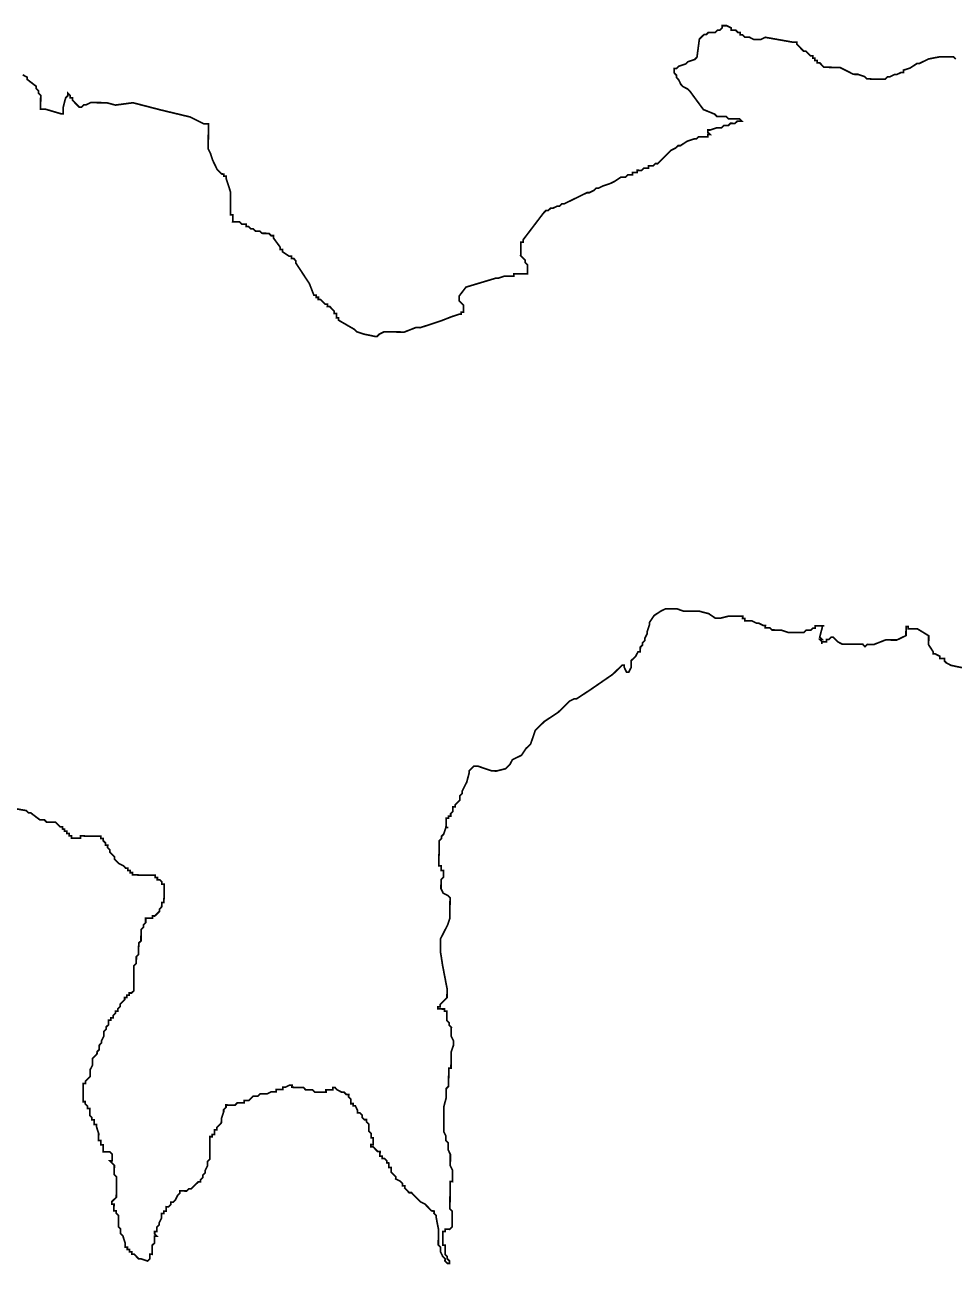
# Model space of a CAD drawing. Header units: metres. Extents: x 290190 to 339802, y 1811045 to 1991312.
# Drawn here: x 305627 to 307278, y 1943512 to 1945714 of the extents above; entities that cross this region are included whole.
import ezdxf

# ---------------------------------------------------------------- set-up
doc = ezdxf.new("R2010")
doc.units = ezdxf.units.M
doc.header["$MEASUREMENT"] = 0
doc.layers.add('HAZARDS LINE', color=1, linetype='Continuous')

msp = doc.modelspace()

# ---------------------------------------------------------------- linework, layer by layer
at = {"layer": 'HAZARDS LINE', "lineweight": 18}
for points in [[(307281.2, 1945652.7, 3.02, 3.02, 0), (307277.2, 1945656.8, 3.02, 3.02, 0), (307273.1, 1945656.8, 3.02, 3.02, 0), (307269.1, 1945656.8, 3.02, 3.02, 0), (307265.1, 1945656.9, 3.02, 3.02, 0), (307261.1, 1945656.9, 3.02, 3.02, 0), (307257, 1945656.9, 3.02, 3.02, 0), (307253, 1945657, 3.02, 3.02, 0), (307232.8, 1945653.1, 3.02, 3.02, 0), (307224.7, 1945649.1, 3.02, 3.02, 0), (307216.6, 1945645.1, 3.02, 3.02, 0), (307212.6, 1945645.2, 3.02, 3.02, 0), (307200.4, 1945637.2, 3.02, 3.02, 0), (307188.3, 1945633.2, 3.02, 3.02, 0), (307188.2, 1945629.2, 3.02, 3.02, 0), (307184.2, 1945629.2, 3.02, 3.02, 0), (307176.1, 1945625.3, 3.02, 3.02, 0), (307172.1, 1945625.3, 3.02, 3.02, 0), (307164, 1945621.3, 3.02, 3.02, 0), (307160, 1945621.4, 3.02, 3.02, 0), (307155.9, 1945617.4, 3.02, 3.02, 0), (307147.8, 1945617.4, 3.02, 3.02, 0), (307143.8, 1945617.4, 3.02, 3.02, 0), (307139.8, 1945617.5, 3.02, 3.02, 0), (307135.7, 1945617.5, 3.02, 3.02, 0), (307131.7, 1945617.5, 3.02, 3.02, 0), (307127.7, 1945617.6, 3.02, 3.02, 0), (307123.6, 1945617.6, 3.02, 3.02, 0), (307119.6, 1945621.7, 3.02, 3.02, 0), (307107.6, 1945625.8, 3.02, 3.02, 0), (307103.5, 1945625.8, 3.02, 3.02, 0), (307099.5, 1945625.9, 3.02, 3.02, 0), (307075.4, 1945638.1, 3.02, 3.02, 0), (307063.3, 1945638.2, 3.02, 3.02, 0), (307055.2, 1945638.3, 3.02, 3.02, 0), (307047.2, 1945638.3, 3.02, 3.02, 0), (307043.2, 1945642.4, 3.02, 3.02, 0), (307039.2, 1945646.5, 3.02, 3.02, 0), (307035.1, 1945646.5, 3.02, 3.02, 0), (307035.1, 1945650.5, 3.02, 3.02, 0), (307031.1, 1945650.6, 3.02, 3.02, 0), (307031.1, 1945654.6, 3.02, 3.02, 0), (307027.1, 1945654.6, 3.02, 3.02, 0), (307027.1, 1945658.7, 3.02, 3.02, 0), (307023.1, 1945658.7, 3.02, 3.02, 0), (307019.1, 1945662.8, 3.02, 3.02, 0), (307015.1, 1945666.8, 3.02, 3.02, 0), (307011.1, 1945666.9, 3.02, 3.02, 0), (306999.1, 1945679, 3.02, 3.02, 0), (306999.1, 1945683.1, 3.02, 3.02, 0), (306995.1, 1945683.1, 3.02, 3.02, 0), (306991, 1945683.1, 3.02, 3.02, 0), (306942.7, 1945691.6, 3.02, 3.02, 0), (306934.6, 1945687.6, 3.02, 3.02, 0), (306926.5, 1945687.7, 3.02, 3.02, 0), (306922.5, 1945687.7, 3.02, 3.02, 0), (306914.5, 1945691.8, 3.02, 3.02, 0), (306906.4, 1945691.8, 3.02, 3.02, 0), (306902.4, 1945695.9, 3.02, 3.02, 0), (306898.4, 1945695.9, 3.02, 3.02, 0), (306898.4, 1945700, 3.02, 3.02, 0), (306894.4, 1945700, 3.02, 3.02, 0), (306890.4, 1945704.1, 3.02, 3.02, 0), (306882.3, 1945704.1, 3.02, 3.02, 0), (306882.3, 1945708.2, 3.02, 3.02, 0), (306874.3, 1945712.3, 3.02, 3.02, 0), (306866.2, 1945712.3, 3.02, 3.02, 0), (306866.2, 1945708.3, 3.02, 3.02, 0), (306862.1, 1945704.3, 3.02, 3.02, 0), (306858.1, 1945704.3, 3.02, 3.02, 0), (306854, 1945700.3, 3.02, 3.02, 0), (306841.9, 1945700.4, 3.02, 3.02, 0), (306837.9, 1945696.4, 3.02, 3.02, 0), (306833.8, 1945696.4, 3.02, 3.02, 0), (306825.7, 1945688.4, 3.02, 3.02, 0), (306821.4, 1945656.2, 3.02, 3.02, 0), (306817.4, 1945652.2, 3.02, 3.02, 0), (306805.2, 1945648.2, 3.02, 3.02, 0), (306801.2, 1945644.2, 3.02, 3.02, 0), (306789.1, 1945640.3, 3.02, 3.02, 0), (306785, 1945636.3, 3.02, 3.02, 0), (306781, 1945636.3, 3.02, 3.02, 0), (306780.9, 1945628.3, 3.02, 3.02, 0), (306784.9, 1945624.2, 3.02, 3.02, 0), (306784.9, 1945620.2, 3.02, 3.02, 0), (306788.9, 1945616.1, 3.02, 3.02, 0), (306792.8, 1945608, 3.02, 3.02, 0), (306796.8, 1945603.9, 3.02, 3.02, 0), (306804.9, 1945599.8, 3.02, 3.02, 0), (306808.9, 1945595.8, 3.02, 3.02, 0), (306832.8, 1945563.3, 3.02, 3.02, 0), (306852.9, 1945555.1, 3.02, 3.02, 0), (306856.9, 1945551, 3.02, 3.02, 0), (306873.1, 1945550.9, 3.02, 3.02, 0), (306877.1, 1945546.9, 3.02, 3.02, 0), (306897.2, 1945546.7, 3.02, 3.02, 0), (306901.2, 1945542.6, 3.02, 3.02, 0), (306893.2, 1945542.7, 3.02, 3.02, 0), (306889.1, 1945538.7, 3.02, 3.02, 0), (306881, 1945538.8, 3.02, 3.02, 0), (306877, 1945534.8, 3.02, 3.02, 0), (306868.9, 1945534.8, 3.02, 3.02, 0), (306864.9, 1945530.8, 3.02, 3.02, 0), (306856.8, 1945530.9, 3.02, 3.02, 0), (306844.7, 1945526.9, 3.02, 3.02, 0), (306840.6, 1945527, 3.02, 3.02, 0), (306840.6, 1945522.9, 3.02, 3.02, 0), (306844.6, 1945518.9, 3.02, 3.02, 0), (306840.6, 1945518.9, 3.02, 3.02, 0), (306840.5, 1945514.9, 3.02, 3.02, 0), (306824.4, 1945515, 3.02, 3.02, 0), (306820.3, 1945511, 3.02, 3.02, 0), (306816.3, 1945511, 3.02, 3.02, 0), (306804.2, 1945507.1, 3.02, 3.02, 0), (306792, 1945499.1, 3.02, 3.02, 0), (306788, 1945499.1, 3.02, 3.02, 0), (306783.9, 1945495.1, 3.02, 3.02, 0), (306775.8, 1945491.1, 3.02, 3.02, 0), (306771.8, 1945487.1, 3.02, 3.02, 0), (306767.7, 1945483.1, 3.02, 3.02, 0), (306751.4, 1945467.1, 3.02, 3.02, 0), (306747.4, 1945467.2, 3.02, 3.02, 0), (306743.3, 1945463.2, 3.02, 3.02, 0), (306735.3, 1945463.2, 3.02, 3.02, 0), (306735.3, 1945459.2, 3.02, 3.02, 0), (306727.2, 1945459.2, 3.02, 3.02, 0), (306723.1, 1945455.2, 3.02, 3.02, 0), (306715.1, 1945455.3, 3.02, 3.02, 0), (306715, 1945451.3, 3.02, 3.02, 0), (306707, 1945451.3, 3.02, 3.02, 0), (306706.9, 1945447.3, 3.02, 3.02, 0), (306698.9, 1945447.4, 3.02, 3.02, 0), (306694.8, 1945443.4, 3.02, 3.02, 0), (306686.7, 1945443.4, 3.02, 3.02, 0), (306674.6, 1945435.4, 3.02, 3.02, 0), (306666.5, 1945431.5, 3.02, 3.02, 0), (306654.4, 1945427.5, 3.02, 3.02, 0), (306646.3, 1945423.5, 3.02, 3.02, 0), (306642.2, 1945423.6, 3.02, 3.02, 0), (306638.2, 1945419.6, 3.02, 3.02, 0), (306630.1, 1945415.6, 3.02, 3.02, 0), (306626, 1945415.6, 3.02, 3.02, 0), (306585.5, 1945395.8, 3.02, 3.02, 0), (306581.5, 1945395.8, 3.02, 3.02, 0), (306577.5, 1945391.8, 3.02, 3.02, 0), (306573.4, 1945391.8, 3.02, 3.02, 0), (306565.3, 1945387.9, 3.02, 3.02, 0), (306561.3, 1945387.9, 3.02, 3.02, 0), (306557.2, 1945383.9, 3.02, 3.02, 0), (306553.2, 1945383.9, 3.02, 3.02, 0), (306549.1, 1945379.9, 3.02, 3.02, 0), (306512.5, 1945331.8, 3.02, 3.02, 0), (306512.4, 1945327.7, 3.02, 3.02, 0), (306508.4, 1945327.8, 3.02, 3.02, 0), (306508.2, 1945303.6, 3.02, 3.02, 0), (306516.2, 1945295.5, 3.02, 3.02, 0), (306516.2, 1945291.4, 3.02, 3.02, 0), (306520.2, 1945287.4, 3.02, 3.02, 0), (306520.1, 1945271.2, 3.02, 3.02, 0), (306495.9, 1945271.4, 3.02, 3.02, 0), (306495.9, 1945267.4, 3.02, 3.02, 0), (306479.7, 1945267.5, 3.02, 3.02, 0), (306467.6, 1945263.5, 3.02, 3.02, 0), (306463.6, 1945263.6, 3.02, 3.02, 0), (306411, 1945247.8, 3.02, 3.02, 0), (306398.8, 1945231.8, 3.02, 3.02, 0), (306398.7, 1945223.7, 3.02, 3.02, 0), (306402.7, 1945219.7, 3.02, 3.02, 0), (306406.7, 1945215.6, 3.02, 3.02, 0), (306406.6, 1945203.5, 3.02, 3.02, 0), (306402.6, 1945203.5, 3.02, 3.02, 0), (306402.6, 1945199.5, 3.02, 3.02, 0), (306398.5, 1945199.5, 3.02, 3.02, 0), (306386.4, 1945195.6, 3.02, 3.02, 0), (306366.2, 1945187.7, 3.02, 3.02, 0), (306329.8, 1945175.8, 3.02, 3.02, 0), (306321.7, 1945175.9, 3.02, 3.02, 0), (306301.5, 1945168, 3.02, 3.02, 0), (306265.2, 1945168.3, 3.02, 3.02, 0), (306257.1, 1945164.3, 3.02, 3.02, 0), (306253.1, 1945160.3, 3.02, 3.02, 0), (306249, 1945160.3, 3.02, 3.02, 0), (306228.9, 1945164.5, 3.02, 3.02, 0), (306216.8, 1945168.6, 3.02, 3.02, 0), (306212.8, 1945172.7, 3.02, 3.02, 0), (306184.7, 1945189, 3.02, 3.02, 0), (306184.7, 1945193.1, 3.02, 3.02, 0), (306180.7, 1945193.1, 3.02, 3.02, 0), (306180.8, 1945201.2, 3.02, 3.02, 0), (306176.7, 1945201.2, 3.02, 3.02, 0), (306176.8, 1945205.2, 3.02, 3.02, 0), (306172.8, 1945209.3, 3.02, 3.02, 0), (306168.8, 1945213.4, 3.02, 3.02, 0), (306164.7, 1945213.4, 3.02, 3.02, 0), (306164.8, 1945217.4, 3.02, 3.02, 0), (306160.7, 1945217.5, 3.02, 3.02, 0), (306152.7, 1945225.6, 3.02, 3.02, 0), (306148.7, 1945225.6, 3.02, 3.02, 0), (306148.7, 1945229.7, 3.02, 3.02, 0), (306144.7, 1945229.7, 3.02, 3.02, 0), (306144.7, 1945233.7, 3.02, 3.02, 0), (306140.7, 1945233.7, 3.02, 3.02, 0), (306132.8, 1945254, 3.02, 3.02, 0), (306108.8, 1945290.5, 3.02, 3.02, 0), (306108.9, 1945294.5, 3.02, 3.02, 0), (306104.9, 1945298.6, 3.02, 3.02, 0), (306100.8, 1945298.6, 3.02, 3.02, 0), (306100.9, 1945302.6, 3.02, 3.02, 0), (306096.8, 1945302.7, 3.02, 3.02, 0), (306084.8, 1945310.8, 3.02, 3.02, 0), (306084.8, 1945314.8, 3.02, 3.02, 0), (306080.8, 1945314.9, 3.02, 3.02, 0), (306080.8, 1945318.9, 3.02, 3.02, 0), (306068.9, 1945335.1, 3.02, 3.02, 0), (306068.9, 1945339.2, 3.02, 3.02, 0), (306064.9, 1945339.2, 3.02, 3.02, 0), (306060.8, 1945343.3, 3.02, 3.02, 0), (306048.7, 1945343.4, 3.02, 3.02, 0), (306044.7, 1945347.4, 3.02, 3.02, 0), (306036.7, 1945347.5, 3.02, 3.02, 0), (306032.7, 1945351.5, 3.02, 3.02, 0), (306028.6, 1945351.6, 3.02, 3.02, 0), (306024.6, 1945355.6, 3.02, 3.02, 0), (306020.6, 1945355.7, 3.02, 3.02, 0), (306020.6, 1945359.7, 3.02, 3.02, 0), (306012.6, 1945359.8, 3.02, 3.02, 0), (306008.6, 1945363.8, 3.02, 3.02, 0), (305996.5, 1945363.9, 3.02, 3.02, 0), (305996.6, 1945376, 3.02, 3.02, 0), (305992.5, 1945376, 3.02, 3.02, 0), (305992.8, 1945416.4, 3.02, 3.02, 0), (305988.9, 1945428.5, 3.02, 3.02, 0), (305985, 1945440.6, 3.02, 3.02, 0), (305985, 1945444.7, 3.02, 3.02, 0), (305981, 1945444.7, 3.02, 3.02, 0), (305981, 1945448.7, 3.02, 3.02, 0), (305976.9, 1945448.8, 3.02, 3.02, 0), (305972.9, 1945452.8, 3.02, 3.02, 0), (305968.9, 1945456.9, 3.02, 3.02, 0), (305961, 1945473.1, 3.02, 3.02, 0), (305957.1, 1945485.2, 3.02, 3.02, 0), (305953.1, 1945493.3, 3.02, 3.02, 0), (305953.4, 1945537.7, 3.02, 3.02, 0), (305945.4, 1945537.8, 3.02, 3.02, 0), (305921.2, 1945550, 3.02, 3.02, 0), (305868.9, 1945562.5, 3.02, 3.02, 0), (305820.6, 1945575, 3.02, 3.02, 0), (305816.6, 1945575, 3.02, 3.02, 0), (305788.3, 1945571.2, 3.02, 3.02, 0), (305772.2, 1945575.4, 3.02, 3.02, 0), (305744, 1945575.6, 3.02, 3.02, 0), (305735.9, 1945571.6, 3.02, 3.02, 0), (305731.9, 1945571.6, 3.02, 3.02, 0), (305727.8, 1945567.6, 3.02, 3.02, 0), (305723.8, 1945567.7, 3.02, 3.02, 0), (305719.8, 1945571.7, 3.02, 3.02, 0), (305715.8, 1945575.8, 3.02, 3.02, 0), (305711.8, 1945579.9, 3.02, 3.02, 0), (305711.8, 1945583.9, 3.02, 3.02, 0), (305707.7, 1945583.9, 3.02, 3.02, 0), (305707.8, 1945588, 3.02, 3.02, 0), (305703.8, 1945592, 3.02, 3.02, 0), (305703.7, 1945588, 3.02, 3.02, 0), (305699.7, 1945584, 3.02, 3.02, 0), (305695.5, 1945567.9, 3.02, 3.02, 0), (305695.4, 1945555.8, 3.02, 3.02, 0), (305691.4, 1945555.8, 3.02, 3.02, 0), (305663.2, 1945564.1, 3.02, 3.02, 0), (305655.2, 1945564.1, 3.02, 3.02, 0), (305655.4, 1945588.3, 3.02, 3.02, 0), (305651.4, 1945592.4, 3.02, 3.02, 0), (305651.4, 1945596.4, 3.02, 3.02, 0), (305647.4, 1945600.5, 3.02, 3.02, 0), (305647.4, 1945604.5, 3.02, 3.02, 0), (305631.4, 1945616.8, 3.02, 3.02, 0), (305631.4, 1945620.8, 3.02, 3.02, 0), (305623.4, 1945624.9, 3.02, 3.02, 0)], [(305605.5, 1944322.1, 3.02, 3.02, 0), (305629.6, 1944317.9, 3.02, 3.02, 0), (305633.6, 1944313.8, 3.02, 3.02, 0), (305637.7, 1944313.8, 3.02, 3.02, 0), (305653.7, 1944301.6, 3.02, 3.02, 0), (305661.8, 1944301.5, 3.02, 3.02, 0), (305665.8, 1944297.5, 3.02, 3.02, 0), (305669.8, 1944297.4, 3.02, 3.02, 0), (305673.8, 1944297.4, 3.02, 3.02, 0), (305677.9, 1944297.4, 3.02, 3.02, 0), (305681.9, 1944297.3, 3.02, 3.02, 0), (305685.9, 1944293.3, 3.02, 3.02, 0), (305689.9, 1944289.2, 3.02, 3.02, 0), (305693.9, 1944289.2, 3.02, 3.02, 0), (305693.9, 1944285.2, 3.02, 3.02, 0), (305697.9, 1944285.1, 3.02, 3.02, 0), (305697.9, 1944281.1, 3.02, 3.02, 0), (305701.9, 1944281.1, 3.02, 3.02, 0), (305701.9, 1944277, 3.02, 3.02, 0), (305706, 1944277, 3.02, 3.02, 0), (305705.9, 1944273, 3.02, 3.02, 0), (305710, 1944272.9, 3.02, 3.02, 0), (305709.9, 1944268.9, 3.02, 3.02, 0), (305714, 1944268.9, 3.02, 3.02, 0), (305718, 1944268.8, 3.02, 3.02, 0), (305722, 1944268.8, 3.02, 3.02, 0), (305726.1, 1944268.8, 3.02, 3.02, 0), (305726.1, 1944272.8, 3.02, 3.02, 0), (305730.1, 1944272.8, 3.02, 3.02, 0), (305734.2, 1944272.7, 3.02, 3.02, 0), (305738.2, 1944272.7, 3.02, 3.02, 0), (305742.2, 1944272.7, 3.02, 3.02, 0), (305746.2, 1944272.7, 3.02, 3.02, 0), (305750.3, 1944272.6, 3.02, 3.02, 0), (305754.3, 1944272.6, 3.02, 3.02, 0), (305758.3, 1944272.6, 3.02, 3.02, 0), (305762.4, 1944272.5, 3.02, 3.02, 0), (305762.4, 1944268.5, 3.02, 3.02, 0), (305766.4, 1944268.5, 3.02, 3.02, 0), (305766.4, 1944264.4, 3.02, 3.02, 0), (305770.4, 1944260.4, 3.02, 3.02, 0), (305770.3, 1944256.3, 3.02, 3.02, 0), (305774.4, 1944256.3, 3.02, 3.02, 0), (305774.3, 1944252.3, 3.02, 3.02, 0), (305778.3, 1944248.2, 3.02, 3.02, 0), (305778.3, 1944244.2, 3.02, 3.02, 0), (305782.3, 1944240.1, 3.02, 3.02, 0), (305786.3, 1944236, 3.02, 3.02, 0), (305786.3, 1944232, 3.02, 3.02, 0), (305790.3, 1944228, 3.02, 3.02, 0), (305794.3, 1944223.9, 3.02, 3.02, 0), (305802.3, 1944219.8, 3.02, 3.02, 0), (305806.3, 1944215.7, 3.02, 3.02, 0), (305810.3, 1944215.7, 3.02, 3.02, 0), (305810.3, 1944211.7, 3.02, 3.02, 0), (305814.4, 1944211.6, 3.02, 3.02, 0), (305814.3, 1944207.6, 3.02, 3.02, 0), (305818.4, 1944207.6, 3.02, 3.02, 0), (305818.3, 1944203.5, 3.02, 3.02, 0), (305822.4, 1944203.5, 3.02, 3.02, 0), (305826.4, 1944203.5, 3.02, 3.02, 0), (305830.4, 1944203.4, 3.02, 3.02, 0), (305834.5, 1944203.4, 3.02, 3.02, 0), (305838.5, 1944203.4, 3.02, 3.02, 0), (305842.5, 1944203.4, 3.02, 3.02, 0), (305846.6, 1944203.3, 3.02, 3.02, 0), (305850.6, 1944203.3, 3.02, 3.02, 0), (305854.6, 1944203.3, 3.02, 3.02, 0), (305858.7, 1944203.2, 3.02, 3.02, 0), (305858.6, 1944199.2, 3.02, 3.02, 0), (305862.7, 1944199.2, 3.02, 3.02, 0), (305862.6, 1944195.1, 3.02, 3.02, 0), (305866.7, 1944195.1, 3.02, 3.02, 0), (305870.7, 1944191, 3.02, 3.02, 0), (305870.6, 1944187, 3.02, 3.02, 0), (305874.7, 1944187, 3.02, 3.02, 0), (305874.6, 1944182.9, 3.02, 3.02, 0), (305874.6, 1944178.9, 3.02, 3.02, 0), (305874.6, 1944174.9, 3.02, 3.02, 0), (305874.5, 1944170.8, 3.02, 3.02, 0), (305874.5, 1944166.8, 3.02, 3.02, 0), (305874.5, 1944162.8, 3.02, 3.02, 0), (305874.4, 1944158.7, 3.02, 3.02, 0), (305874.4, 1944154.7, 3.02, 3.02, 0), (305870.4, 1944154.7, 3.02, 3.02, 0), (305870.4, 1944150.7, 3.02, 3.02, 0), (305870.3, 1944146.7, 3.02, 3.02, 0), (305866.3, 1944142.7, 3.02, 3.02, 0), (305866.2, 1944138.6, 3.02, 3.02, 0), (305862.2, 1944134.6, 3.02, 3.02, 0), (305858.1, 1944130.6, 3.02, 3.02, 0), (305854.1, 1944130.7, 3.02, 3.02, 0), (305854, 1944126.6, 3.02, 3.02, 0), (305850, 1944126.7, 3.02, 3.02, 0), (305846, 1944126.7, 3.02, 3.02, 0), (305841.9, 1944126.7, 3.02, 3.02, 0), (305841.9, 1944118.7, 3.02, 3.02, 0), (305837.8, 1944114.6, 3.02, 3.02, 0), (305837.8, 1944110.6, 3.02, 3.02, 0), (305833.7, 1944106.6, 3.02, 3.02, 0), (305833.7, 1944102.6, 3.02, 3.02, 0), (305833.7, 1944098.5, 3.02, 3.02, 0), (305833.6, 1944094.5, 3.02, 3.02, 0), (305833.6, 1944090.5, 3.02, 3.02, 0), (305833.6, 1944086.4, 3.02, 3.02, 0), (305829.5, 1944082.4, 3.02, 3.02, 0), (305829.5, 1944078.4, 3.02, 3.02, 0), (305829.4, 1944074.4, 3.02, 3.02, 0), (305829.4, 1944070.3, 3.02, 3.02, 0), (305829.4, 1944066.3, 3.02, 3.02, 0), (305829.4, 1944062.3, 3.02, 3.02, 0), (305825.3, 1944058.3, 3.02, 3.02, 0), (305825.3, 1944054.2, 3.02, 3.02, 0), (305825.2, 1944046.2, 3.02, 3.02, 0), (305821.1, 1944042.2, 3.02, 3.02, 0), (305821.1, 1944038.1, 3.02, 3.02, 0), (305821.1, 1944034.1, 3.02, 3.02, 0), (305821, 1944030.1, 3.02, 3.02, 0), (305821, 1944026, 3.02, 3.02, 0), (305821, 1944022, 3.02, 3.02, 0), (305821, 1944018, 3.02, 3.02, 0), (305820.9, 1944013.9, 3.02, 3.02, 0), (305820.9, 1944009.9, 3.02, 3.02, 0), (305820.9, 1944005.9, 3.02, 3.02, 0), (305820.8, 1944001.8, 3.02, 3.02, 0), (305820.8, 1943997.8, 3.02, 3.02, 0), (305816.7, 1943993.8, 3.02, 3.02, 0), (305812.7, 1943993.8, 3.02, 3.02, 0), (305812.7, 1943989.8, 3.02, 3.02, 0), (305808.6, 1943989.8, 3.02, 3.02, 0), (305808.6, 1943985.8, 3.02, 3.02, 0), (305804.6, 1943985.8, 3.02, 3.02, 0), (305804.6, 1943981.8, 3.02, 3.02, 0), (305800.5, 1943977.8, 3.02, 3.02, 0), (305796.4, 1943973.8, 3.02, 3.02, 0), (305796.4, 1943969.7, 3.02, 3.02, 0), (305792.3, 1943965.7, 3.02, 3.02, 0), (305792.3, 1943961.7, 3.02, 3.02, 0), (305788.3, 1943961.7, 3.02, 3.02, 0), (305788.2, 1943957.7, 3.02, 3.02, 0), (305784.2, 1943953.7, 3.02, 3.02, 0), (305784.1, 1943949.7, 3.02, 3.02, 0), (305780.1, 1943949.7, 3.02, 3.02, 0), (305780.1, 1943945.7, 3.02, 3.02, 0), (305776, 1943945.7, 3.02, 3.02, 0), (305776, 1943941.7, 3.02, 3.02, 0), (305776, 1943937.6, 3.02, 3.02, 0), (305771.9, 1943933.6, 3.02, 3.02, 0), (305771.9, 1943929.6, 3.02, 3.02, 0), (305767.8, 1943925.6, 3.02, 3.02, 0), (305767.8, 1943921.6, 3.02, 3.02, 0), (305767.8, 1943917.5, 3.02, 3.02, 0), (305763.7, 1943909.5, 3.02, 3.02, 0), (305763.6, 1943905.5, 3.02, 3.02, 0), (305759.6, 1943901.4, 3.02, 3.02, 0), (305759.5, 1943897.4, 3.02, 3.02, 0), (305759.5, 1943893.4, 3.02, 3.02, 0), (305755.5, 1943889.4, 3.02, 3.02, 0), (305755.4, 1943885.3, 3.02, 3.02, 0), (305747.3, 1943877.3, 3.02, 3.02, 0), (305747.3, 1943873.3, 3.02, 3.02, 0), (305747.2, 1943865.2, 3.02, 3.02, 0), (305743.1, 1943857.2, 3.02, 3.02, 0), (305743.1, 1943853.2, 3.02, 3.02, 0), (305743.1, 1943849.1, 3.02, 3.02, 0), (305743, 1943845.1, 3.02, 3.02, 0), (305739, 1943841.1, 3.02, 3.02, 0), (305734.9, 1943837.1, 3.02, 3.02, 0), (305734.9, 1943833.1, 3.02, 3.02, 0), (305730.8, 1943833.1, 3.02, 3.02, 0), (305730.8, 1943829.1, 3.02, 3.02, 0), (305730.7, 1943821, 3.02, 3.02, 0), (305730.7, 1943817, 3.02, 3.02, 0), (305730.7, 1943812.9, 3.02, 3.02, 0), (305730.6, 1943804.9, 3.02, 3.02, 0), (305730.6, 1943800.8, 3.02, 3.02, 0), (305734.6, 1943800.8, 3.02, 3.02, 0), (305734.6, 1943796.8, 3.02, 3.02, 0), (305738.6, 1943792.7, 3.02, 3.02, 0), (305738.6, 1943788.7, 3.02, 3.02, 0), (305742.6, 1943788.6, 3.02, 3.02, 0), (305742.6, 1943784.6, 3.02, 3.02, 0), (305742.5, 1943780.6, 3.02, 3.02, 0), (305742.5, 1943776.5, 3.02, 3.02, 0), (305746.5, 1943772.5, 3.02, 3.02, 0), (305746.5, 1943768.4, 3.02, 3.02, 0), (305750.5, 1943768.4, 3.02, 3.02, 0), (305750.5, 1943764.4, 3.02, 3.02, 0), (305750.4, 1943760.3, 3.02, 3.02, 0), (305754.5, 1943760.3, 3.02, 3.02, 0), (305754.5, 1943756.3, 3.02, 3.02, 0), (305758.4, 1943744.1, 3.02, 3.02, 0), (305758.3, 1943736.1, 3.02, 3.02, 0), (305758.3, 1943732, 3.02, 3.02, 0), (305762.3, 1943732, 3.02, 3.02, 0), (305762.3, 1943728, 3.02, 3.02, 0), (305762.3, 1943723.9, 3.02, 3.02, 0), (305766.3, 1943723.9, 3.02, 3.02, 0), (305766.3, 1943719.9, 3.02, 3.02, 0), (305766.2, 1943715.8, 3.02, 3.02, 0), (305766.2, 1943711.8, 3.02, 3.02, 0), (305770.2, 1943711.8, 3.02, 3.02, 0), (305774.3, 1943711.8, 3.02, 3.02, 0), (305778.3, 1943711.7, 3.02, 3.02, 0), (305782.3, 1943707.7, 3.02, 3.02, 0), (305782.3, 1943703.6, 3.02, 3.02, 0), (305782.3, 1943699.6, 3.02, 3.02, 0), (305782.2, 1943695.6, 3.02, 3.02, 0), (305778.2, 1943695.6, 3.02, 3.02, 0), (305782.2, 1943691.5, 3.02, 3.02, 0), (305786.2, 1943687.5, 3.02, 3.02, 0), (305786.2, 1943683.4, 3.02, 3.02, 0), (305786.1, 1943679.4, 3.02, 3.02, 0), (305786.1, 1943675.4, 3.02, 3.02, 0), (305786.1, 1943671.3, 3.02, 3.02, 0), (305790.1, 1943667.3, 3.02, 3.02, 0), (305790, 1943663.2, 3.02, 3.02, 0), (305790, 1943659.2, 3.02, 3.02, 0), (305790, 1943651.1, 3.02, 3.02, 0), (305789.9, 1943647.1, 3.02, 3.02, 0), (305789.9, 1943643.1, 3.02, 3.02, 0), (305789.8, 1943635, 3.02, 3.02, 0), (305789.8, 1943631, 3.02, 3.02, 0), (305785.7, 1943627, 3.02, 3.02, 0), (305781.7, 1943623, 3.02, 3.02, 0), (305781.6, 1943618.9, 3.02, 3.02, 0), (305785.7, 1943618.9, 3.02, 3.02, 0), (305785.6, 1943614.9, 3.02, 3.02, 0), (305785.6, 1943610.8, 3.02, 3.02, 0), (305785.6, 1943606.8, 3.02, 3.02, 0), (305789.6, 1943606.8, 3.02, 3.02, 0), (305789.6, 1943602.7, 3.02, 3.02, 0), (305793.6, 1943598.7, 3.02, 3.02, 0), (305793.6, 1943594.6, 3.02, 3.02, 0), (305793.5, 1943590.6, 3.02, 3.02, 0), (305793.5, 1943586.6, 3.02, 3.02, 0), (305793.5, 1943582.5, 3.02, 3.02, 0), (305793.4, 1943578.5, 3.02, 3.02, 0), (305797.4, 1943574.4, 3.02, 3.02, 0), (305797.4, 1943570.4, 3.02, 3.02, 0), (305797.4, 1943566.4, 3.02, 3.02, 0), (305801.4, 1943562.3, 3.02, 3.02, 0), (305805.3, 1943550.2, 3.02, 3.02, 0), (305805.3, 1943546.1, 3.02, 3.02, 0), (305805.3, 1943542.1, 3.02, 3.02, 0), (305809.3, 1943542.1, 3.02, 3.02, 0), (305809.3, 1943538, 3.02, 3.02, 0), (305813.3, 1943538, 3.02, 3.02, 0), (305813.3, 1943534, 3.02, 3.02, 0), (305817.3, 1943533.9, 3.02, 3.02, 0), (305817.3, 1943529.9, 3.02, 3.02, 0), (305821.3, 1943529.9, 3.02, 3.02, 0), (305825.3, 1943525.8, 3.02, 3.02, 0), (305829.3, 1943521.7, 3.02, 3.02, 0), (305833.3, 1943521.7, 3.02, 3.02, 0), (305845.4, 1943517.6, 3.02, 3.02, 0), (305849.5, 1943521.6, 3.02, 3.02, 0), (305849.5, 1943525.6, 3.02, 3.02, 0), (305849.5, 1943529.7, 3.02, 3.02, 0), (305853.6, 1943529.6, 3.02, 3.02, 0), (305853.6, 1943533.7, 3.02, 3.02, 0), (305853.6, 1943537.7, 3.02, 3.02, 0), (305853.7, 1943541.7, 3.02, 3.02, 0), (305853.7, 1943545.8, 3.02, 3.02, 0), (305857.8, 1943549.8, 3.02, 3.02, 0), (305857.8, 1943553.8, 3.02, 3.02, 0), (305857.8, 1943557.8, 3.02, 3.02, 0), (305857.8, 1943561.9, 3.02, 3.02, 0), (305861.9, 1943561.8, 3.02, 3.02, 0), (305857.9, 1943565.9, 3.02, 3.02, 0), (305857.9, 1943569.9, 3.02, 3.02, 0), (305861.9, 1943569.9, 3.02, 3.02, 0), (305862, 1943573.9, 3.02, 3.02, 0), (305862, 1943578, 3.02, 3.02, 0), (305866.1, 1943582, 3.02, 3.02, 0), (305866.1, 1943586, 3.02, 3.02, 0), (305870.2, 1943594, 3.02, 3.02, 0), (305870.2, 1943598.1, 3.02, 3.02, 0), (305870.2, 1943602.1, 3.02, 3.02, 0), (305874.3, 1943602.1, 3.02, 3.02, 0), (305874.3, 1943606.1, 3.02, 3.02, 0), (305878.3, 1943606.1, 3.02, 3.02, 0), (305878.4, 1943610.1, 3.02, 3.02, 0), (305878.4, 1943614.2, 3.02, 3.02, 0), (305882.4, 1943614.1, 3.02, 3.02, 0), (305886.5, 1943618.1, 3.02, 3.02, 0), (305886.5, 1943622.2, 3.02, 3.02, 0), (305890.6, 1943622.1, 3.02, 3.02, 0), (305894.6, 1943626.1, 3.02, 3.02, 0), (305898.7, 1943634.2, 3.02, 3.02, 0), (305902.8, 1943638.2, 3.02, 3.02, 0), (305902.8, 1943642.2, 3.02, 3.02, 0), (305906.8, 1943642.2, 3.02, 3.02, 0), (305910.9, 1943642.1, 3.02, 3.02, 0), (305914.9, 1943642.1, 3.02, 3.02, 0), (305919, 1943646.1, 3.02, 3.02, 0), (305923, 1943646.1, 3.02, 3.02, 0), (305927.1, 1943650.1, 3.02, 3.02, 0), (305931.1, 1943654.1, 3.02, 3.02, 0), (305935.2, 1943658.1, 3.02, 3.02, 0), (305939.2, 1943658.1, 3.02, 3.02, 0), (305939.3, 1943662.1, 3.02, 3.02, 0), (305943.3, 1943666.1, 3.02, 3.02, 0), (305943.4, 1943670.1, 3.02, 3.02, 0), (305947.4, 1943674.1, 3.02, 3.02, 0), (305947.5, 1943678.2, 3.02, 3.02, 0), (305951.5, 1943686.2, 3.02, 3.02, 0), (305951.6, 1943690.2, 3.02, 3.02, 0), (305951.6, 1943694.3, 3.02, 3.02, 0), (305955.7, 1943698.3, 3.02, 3.02, 0), (305955.7, 1943702.3, 3.02, 3.02, 0), (305955.8, 1943710.4, 3.02, 3.02, 0), (305955.8, 1943714.4, 3.02, 3.02, 0), (305955.9, 1943722.5, 3.02, 3.02, 0), (305955.9, 1943726.5, 3.02, 3.02, 0), (305955.9, 1943730.5, 3.02, 3.02, 0), (305955.9, 1943734.6, 3.02, 3.02, 0), (305956, 1943738.6, 3.02, 3.02, 0), (305960, 1943738.6, 3.02, 3.02, 0), (305960, 1943742.6, 3.02, 3.02, 0), (305964.1, 1943742.6, 3.02, 3.02, 0), (305964.1, 1943746.6, 3.02, 3.02, 0), (305964.1, 1943750.7, 3.02, 3.02, 0), (305968.2, 1943750.6, 3.02, 3.02, 0), (305968.2, 1943754.7, 3.02, 3.02, 0), (305972.3, 1943758.7, 3.02, 3.02, 0), (305976.3, 1943762.7, 3.02, 3.02, 0), (305976.4, 1943766.7, 3.02, 3.02, 0), (305976.4, 1943770.7, 3.02, 3.02, 0), (305980.5, 1943782.8, 3.02, 3.02, 0), (305980.5, 1943786.8, 3.02, 3.02, 0), (305984.6, 1943790.8, 3.02, 3.02, 0), (305984.6, 1943794.9, 3.02, 3.02, 0), (305988.7, 1943794.8, 3.02, 3.02, 0), (305992.7, 1943794.8, 3.02, 3.02, 0), (305996.7, 1943794.8, 3.02, 3.02, 0), (306000.8, 1943794.8, 3.02, 3.02, 0), (306004.8, 1943798.8, 3.02, 3.02, 0), (306008.9, 1943798.7, 3.02, 3.02, 0), (306012.9, 1943798.7, 3.02, 3.02, 0), (306016.9, 1943798.7, 3.02, 3.02, 0), (306017, 1943802.7, 3.02, 3.02, 0), (306021, 1943802.7, 3.02, 3.02, 0), (306025, 1943802.6, 3.02, 3.02, 0), (306033.1, 1943810.6, 3.02, 3.02, 0), (306041.2, 1943810.6, 3.02, 3.02, 0), (306045.3, 1943814.6, 3.02, 3.02, 0), (306049.3, 1943814.6, 3.02, 3.02, 0), (306053.3, 1943814.5, 3.02, 3.02, 0), (306057.4, 1943814.5, 3.02, 3.02, 0), (306065.5, 1943818.5, 3.02, 3.02, 0), (306069.5, 1943818.4, 3.02, 3.02, 0), (306073.5, 1943818.4, 3.02, 3.02, 0), (306073.6, 1943822.4, 3.02, 3.02, 0), (306077.6, 1943822.4, 3.02, 3.02, 0), (306081.6, 1943822.4, 3.02, 3.02, 0), (306085.7, 1943822.3, 3.02, 3.02, 0), (306085.7, 1943826.4, 3.02, 3.02, 0), (306089.7, 1943826.3, 3.02, 3.02, 0), (306097.8, 1943830.3, 3.02, 3.02, 0), (306101.9, 1943830.3, 3.02, 3.02, 0), (306101.8, 1943826.3, 3.02, 3.02, 0), (306105.9, 1943826.2, 3.02, 3.02, 0), (306118, 1943826.1, 3.02, 3.02, 0), (306122, 1943826.1, 3.02, 3.02, 0), (306126, 1943822, 3.02, 3.02, 0), (306134.1, 1943822, 3.02, 3.02, 0), (306138.1, 1943822, 3.02, 3.02, 0), (306142.1, 1943817.9, 3.02, 3.02, 0), (306150.2, 1943817.8, 3.02, 3.02, 0), (306154.2, 1943817.8, 3.02, 3.02, 0), (306158.2, 1943817.8, 3.02, 3.02, 0), (306162.3, 1943817.7, 3.02, 3.02, 0), (306162.3, 1943821.8, 3.02, 3.02, 0), (306166.3, 1943821.7, 3.02, 3.02, 0), (306170.4, 1943821.7, 3.02, 3.02, 0), (306174.4, 1943821.7, 3.02, 3.02, 0), (306174.4, 1943825.7, 3.02, 3.02, 0), (306178.5, 1943825.7, 3.02, 3.02, 0), (306182.5, 1943821.6, 3.02, 3.02, 0), (306190.5, 1943817.5, 3.02, 3.02, 0), (306194.5, 1943817.5, 3.02, 3.02, 0), (306198.5, 1943813.4, 3.02, 3.02, 0), (306202.6, 1943813.4, 3.02, 3.02, 0), (306202.5, 1943809.4, 3.02, 3.02, 0), (306206.5, 1943805.3, 3.02, 3.02, 0), (306206.5, 1943801.3, 3.02, 3.02, 0), (306206.5, 1943797.2, 3.02, 3.02, 0), (306210.5, 1943797.2, 3.02, 3.02, 0), (306210.5, 1943793.2, 3.02, 3.02, 0), (306214.5, 1943793.1, 3.02, 3.02, 0), (306218.5, 1943785, 3.02, 3.02, 0), (306218.4, 1943781, 3.02, 3.02, 0), (306222.5, 1943781, 3.02, 3.02, 0), (306226.5, 1943776.9, 3.02, 3.02, 0), (306226.5, 1943772.9, 3.02, 3.02, 0), (306230.5, 1943768.8, 3.02, 3.02, 0), (306234.5, 1943768.8, 3.02, 3.02, 0), (306234.5, 1943764.8, 3.02, 3.02, 0), (306238.5, 1943760.7, 3.02, 3.02, 0), (306238.4, 1943756.7, 3.02, 3.02, 0), (306238.4, 1943752.6, 3.02, 3.02, 0), (306238.4, 1943748.6, 3.02, 3.02, 0), (306242.4, 1943744.5, 3.02, 3.02, 0), (306242.3, 1943740.5, 3.02, 3.02, 0), (306242.3, 1943736.5, 3.02, 3.02, 0), (306246.3, 1943736.4, 3.02, 3.02, 0), (306246.3, 1943732.4, 3.02, 3.02, 0), (306246.3, 1943728.4, 3.02, 3.02, 0), (306246.3, 1943724.3, 3.02, 3.02, 0), (306242.2, 1943724.4, 3.02, 3.02, 0), (306242.2, 1943720.3, 3.02, 3.02, 0), (306246.2, 1943720.3, 3.02, 3.02, 0), (306250.2, 1943716.2, 3.02, 3.02, 0), (306254.2, 1943712.2, 3.02, 3.02, 0), (306258.3, 1943712.1, 3.02, 3.02, 0), (306258.2, 1943708.1, 3.02, 3.02, 0), (306258.2, 1943704.1, 3.02, 3.02, 0), (306262.2, 1943704, 3.02, 3.02, 0), (306262.2, 1943700, 3.02, 3.02, 0), (306266.2, 1943700, 3.02, 3.02, 0), (306270.2, 1943695.9, 3.02, 3.02, 0), (306270.2, 1943691.9, 3.02, 3.02, 0), (306274.2, 1943691.8, 3.02, 3.02, 0), (306274.2, 1943687.8, 3.02, 3.02, 0), (306274.2, 1943683.8, 3.02, 3.02, 0), (306278.2, 1943683.7, 3.02, 3.02, 0), (306278.2, 1943679.7, 3.02, 3.02, 0), (306278.1, 1943675.7, 3.02, 3.02, 0), (306282.2, 1943671.6, 3.02, 3.02, 0), (306286.2, 1943667.6, 3.02, 3.02, 0), (306286.1, 1943663.5, 3.02, 3.02, 0), (306294.2, 1943659.4, 3.02, 3.02, 0), (306298.2, 1943655.4, 3.02, 3.02, 0), (306298.1, 1943651.3, 3.02, 3.02, 0), (306302.2, 1943651.3, 3.02, 3.02, 0), (306302.1, 1943647.3, 3.02, 3.02, 0), (306306.1, 1943643.2, 3.02, 3.02, 0), (306310.1, 1943639.1, 3.02, 3.02, 0), (306314.2, 1943639.1, 3.02, 3.02, 0), (306318.2, 1943635, 3.02, 3.02, 0), (306322.2, 1943631, 3.02, 3.02, 0), (306326.2, 1943626.9, 3.02, 3.02, 0), (306330.2, 1943622.8, 3.02, 3.02, 0), (306338.2, 1943618.8, 3.02, 3.02, 0), (306342.2, 1943614.7, 3.02, 3.02, 0), (306346.2, 1943610.6, 3.02, 3.02, 0), (306350.2, 1943606.6, 3.02, 3.02, 0), (306354.3, 1943606.5, 3.02, 3.02, 0), (306354.2, 1943602.5, 3.02, 3.02, 0), (306358.2, 1943598.4, 3.02, 3.02, 0), (306358.2, 1943594.4, 3.02, 3.02, 0), (306362.1, 1943574.2, 3.02, 3.02, 0), (306362, 1943570.2, 3.02, 3.02, 0), (306362, 1943566.1, 3.02, 3.02, 0), (306362, 1943562.1, 3.02, 3.02, 0), (306362, 1943558.1, 3.02, 3.02, 0), (306361.9, 1943554, 3.02, 3.02, 0), (306361.9, 1943550, 3.02, 3.02, 0), (306361.9, 1943546, 3.02, 3.02, 0), (306365.9, 1943541.9, 3.02, 3.02, 0), (306365.8, 1943537.9, 3.02, 3.02, 0), (306365.8, 1943533.8, 3.02, 3.02, 0), (306369.8, 1943525.7, 3.02, 3.02, 0), (306373.8, 1943521.7, 3.02, 3.02, 0), (306373.7, 1943517.6, 3.02, 3.02, 0), (306377.8, 1943513.6, 3.02, 3.02, 0), (306381.8, 1943513.5, 3.02, 3.02, 0), (306381.8, 1943517.6, 3.02, 3.02, 0), (306377.8, 1943521.6, 3.02, 3.02, 0), (306377.8, 1943525.7, 3.02, 3.02, 0), (306373.8, 1943529.7, 3.02, 3.02, 0), (306373.9, 1943533.8, 3.02, 3.02, 0), (306373.9, 1943537.8, 3.02, 3.02, 0), (306373.9, 1943541.8, 3.02, 3.02, 0), (306374, 1943545.9, 3.02, 3.02, 0), (306369.9, 1943545.9, 3.02, 3.02, 0), (306370, 1943549.9, 3.02, 3.02, 0), (306370, 1943554, 3.02, 3.02, 0), (306370.1, 1943562, 3.02, 3.02, 0), (306370.1, 1943566.1, 3.02, 3.02, 0), (306370.1, 1943570.1, 3.02, 3.02, 0), (306374.1, 1943570.1, 3.02, 3.02, 0), (306374.2, 1943574.1, 3.02, 3.02, 0), (306382.2, 1943574, 3.02, 3.02, 0), (306386.3, 1943578.1, 3.02, 3.02, 0), (306386.4, 1943586.1, 3.02, 3.02, 0), (306386.4, 1943590.2, 3.02, 3.02, 0), (306386.4, 1943594.2, 3.02, 3.02, 0), (306386.5, 1943598.2, 3.02, 3.02, 0), (306386.5, 1943602.3, 3.02, 3.02, 0), (306386.5, 1943606.3, 3.02, 3.02, 0), (306382.5, 1943610.4, 3.02, 3.02, 0), (306382.5, 1943614.4, 3.02, 3.02, 0), (306382.6, 1943622.5, 3.02, 3.02, 0), (306382.6, 1943626.5, 3.02, 3.02, 0), (306382.7, 1943638.6, 3.02, 3.02, 0), (306382.8, 1943642.6, 3.02, 3.02, 0), (306382.8, 1943650.7, 3.02, 3.02, 0), (306382.9, 1943654.7, 3.02, 3.02, 0), (306382.9, 1943658.8, 3.02, 3.02, 0), (306386.9, 1943658.7, 3.02, 3.02, 0), (306386.9, 1943662.8, 3.02, 3.02, 0), (306387, 1943666.8, 3.02, 3.02, 0), (306387, 1943670.8, 3.02, 3.02, 0), (306387, 1943674.9, 3.02, 3.02, 0), (306387.1, 1943678.9, 3.02, 3.02, 0), (306383.1, 1943687, 3.02, 3.02, 0), (306383.1, 1943691, 3.02, 3.02, 0), (306383.2, 1943695.1, 3.02, 3.02, 0), (306383.2, 1943707.2, 3.02, 3.02, 0), (306379.3, 1943715.3, 3.02, 3.02, 0), (306379.3, 1943723.3, 3.02, 3.02, 0), (306379.4, 1943727.4, 3.02, 3.02, 0), (306375.4, 1943731.4, 3.02, 3.02, 0), (306375.4, 1943735.5, 3.02, 3.02, 0), (306375.4, 1943739.5, 3.02, 3.02, 0), (306371.5, 1943747.6, 3.02, 3.02, 0), (306371.5, 1943751.6, 3.02, 3.02, 0), (306371.5, 1943755.6, 3.02, 3.02, 0), (306371.5, 1943759.7, 3.02, 3.02, 0), (306371.6, 1943763.7, 3.02, 3.02, 0), (306371.6, 1943767.7, 3.02, 3.02, 0), (306371.6, 1943771.8, 3.02, 3.02, 0), (306371.7, 1943775.8, 3.02, 3.02, 0), (306371.7, 1943779.8, 3.02, 3.02, 0), (306371.7, 1943783.9, 3.02, 3.02, 0), (306371.8, 1943787.9, 3.02, 3.02, 0), (306371.8, 1943792, 3.02, 3.02, 0), (306375.9, 1943808.1, 3.02, 3.02, 0), (306376, 1943812.1, 3.02, 3.02, 0), (306376, 1943816.1, 3.02, 3.02, 0), (306376.1, 1943824.2, 3.02, 3.02, 0), (306380.1, 1943828.2, 3.02, 3.02, 0), (306380.2, 1943832.2, 3.02, 3.02, 0), (306380.2, 1943836.3, 3.02, 3.02, 0), (306380.2, 1943840.3, 3.02, 3.02, 0), (306380.3, 1943848.4, 3.02, 3.02, 0), (306380.3, 1943852.4, 3.02, 3.02, 0), (306380.3, 1943856.4, 3.02, 3.02, 0), (306380.4, 1943860.5, 3.02, 3.02, 0), (306384.4, 1943860.4, 3.02, 3.02, 0), (306384.4, 1943864.5, 3.02, 3.02, 0), (306384.5, 1943872.5, 3.02, 3.02, 0), (306384.6, 1943888.7, 3.02, 3.02, 0), (306388.7, 1943900.7, 3.02, 3.02, 0), (306388.8, 1943904.8, 3.02, 3.02, 0), (306388.8, 1943908.8, 3.02, 3.02, 0), (306384.8, 1943916.9, 3.02, 3.02, 0), (306384.9, 1943920.9, 3.02, 3.02, 0), (306384.9, 1943925, 3.02, 3.02, 0), (306384.9, 1943929, 3.02, 3.02, 0), (306385, 1943933, 3.02, 3.02, 0), (306380.9, 1943937.1, 3.02, 3.02, 0), (306381, 1943941.1, 3.02, 3.02, 0), (306377, 1943945.2, 3.02, 3.02, 0), (306377, 1943949.2, 3.02, 3.02, 0), (306377, 1943953.3, 3.02, 3.02, 0), (306377.1, 1943957.3, 3.02, 3.02, 0), (306377.1, 1943961.3, 3.02, 3.02, 0), (306373.1, 1943961.4, 3.02, 3.02, 0), (306373.1, 1943965.4, 3.02, 3.02, 0), (306369.1, 1943965.4, 3.02, 3.02, 0), (306365, 1943965.5, 3.02, 3.02, 0), (306361, 1943965.5, 3.02, 3.02, 0), (306361, 1943969.5, 3.02, 3.02, 0), (306365.1, 1943969.5, 3.02, 3.02, 0), (306365.1, 1943973.5, 3.02, 3.02, 0), (306373.2, 1943981.5, 3.02, 3.02, 0), (306377.3, 1943985.5, 3.02, 3.02, 0), (306377.3, 1943989.6, 3.02, 3.02, 0), (306377.4, 1944001.7, 3.02, 3.02, 0), (306373.5, 1944021.9, 3.02, 3.02, 0), (306369.6, 1944042.1, 3.02, 3.02, 0), (306365.8, 1944066.3, 3.02, 3.02, 0), (306365.8, 1944070.3, 3.02, 3.02, 0), (306365.9, 1944074.4, 3.02, 3.02, 0), (306365.9, 1944078.4, 3.02, 3.02, 0), (306365.9, 1944086.5, 3.02, 3.02, 0), (306366, 1944090.5, 3.02, 3.02, 0), (306370.1, 1944098.5, 3.02, 3.02, 0), (306378.3, 1944114.6, 3.02, 3.02, 0), (306382.4, 1944126.7, 3.02, 3.02, 0), (306382.5, 1944138.8, 3.02, 3.02, 0), (306382.6, 1944150.9, 3.02, 3.02, 0), (306382.7, 1944163, 3.02, 3.02, 0), (306378.7, 1944167, 3.02, 3.02, 0), (306370.6, 1944171.1, 3.02, 3.02, 0), (306366.6, 1944179.2, 3.02, 3.02, 0), (306366.7, 1944191.3, 3.02, 3.02, 0), (306366.8, 1944195.4, 3.02, 3.02, 0), (306370.8, 1944199.4, 3.02, 3.02, 0), (306370.9, 1944203.4, 3.02, 3.02, 0), (306370.9, 1944207.4, 3.02, 3.02, 0), (306370.9, 1944211.5, 3.02, 3.02, 0), (306366.9, 1944211.5, 3.02, 3.02, 0), (306366.9, 1944215.5, 3.02, 3.02, 0), (306366.9, 1944219.6, 3.02, 3.02, 0), (306362.9, 1944219.6, 3.02, 3.02, 0), (306362.9, 1944223.6, 3.02, 3.02, 0), (306363, 1944235.7, 3.02, 3.02, 0), (306363.1, 1944239.8, 3.02, 3.02, 0), (306363.2, 1944251.9, 3.02, 3.02, 0), (306363.2, 1944259.9, 3.02, 3.02, 0), (306363.3, 1944264, 3.02, 3.02, 0), (306367.3, 1944268, 3.02, 3.02, 0), (306367.3, 1944272, 3.02, 3.02, 0), (306371.4, 1944276, 3.02, 3.02, 0), (306375.5, 1944288.1, 3.02, 3.02, 0), (306379.6, 1944288, 3.02, 3.02, 0), (306375.5, 1944288.1, 3.02, 3.02, 0), (306375.6, 1944292.1, 3.02, 3.02, 0), (306375.6, 1944296.1, 3.02, 3.02, 0), (306375.7, 1944304.2, 3.02, 3.02, 0), (306379.7, 1944304.2, 3.02, 3.02, 0), (306379.7, 1944308.2, 3.02, 3.02, 0), (306383.8, 1944308.2, 3.02, 3.02, 0), (306383.8, 1944312.2, 3.02, 3.02, 0), (306387.8, 1944316.2, 3.02, 3.02, 0), (306387.9, 1944320.3, 3.02, 3.02, 0), (306387.9, 1944324.3, 3.02, 3.02, 0), (306391.9, 1944324.3, 3.02, 3.02, 0), (306392, 1944328.3, 3.02, 3.02, 0), (306396, 1944332.3, 3.02, 3.02, 0), (306400.1, 1944336.3, 3.02, 3.02, 0), (306400.1, 1944340.3, 3.02, 3.02, 0), (306400.2, 1944344.4, 3.02, 3.02, 0), (306404.2, 1944348.4, 3.02, 3.02, 0), (306404.2, 1944352.4, 3.02, 3.02, 0), (306408.3, 1944360.4, 3.02, 3.02, 0), (306412.4, 1944368.5, 3.02, 3.02, 0), (306416.6, 1944384.6, 3.02, 3.02, 0), (306416.6, 1944388.6, 3.02, 3.02, 0), (306420.7, 1944392.6, 3.02, 3.02, 0), (306424.7, 1944396.6, 3.02, 3.02, 0), (306428.8, 1944396.6, 3.02, 3.02, 0), (306432.8, 1944396.6, 3.02, 3.02, 0), (306457, 1944388.3, 3.02, 3.02, 0), (306465, 1944388.2, 3.02, 3.02, 0), (306481.2, 1944392.2, 3.02, 3.02, 0), (306489.3, 1944400.2, 3.02, 3.02, 0), (306493.4, 1944408.2, 3.02, 3.02, 0), (306501.5, 1944412.2, 3.02, 3.02, 0), (306509.6, 1944416.1, 3.02, 3.02, 0), (306517.7, 1944428.2, 3.02, 3.02, 0), (306525.9, 1944436.2, 3.02, 3.02, 0), (306534.1, 1944460.3, 3.02, 3.02, 0), (306550.4, 1944476.3, 3.02, 3.02, 0), (306574.7, 1944492.3, 3.02, 3.02, 0), (306595, 1944512.3, 3.02, 3.02, 0), (306603.1, 1944516.3, 3.02, 3.02, 0), (306607.1, 1944516.2, 3.02, 3.02, 0), (306619.3, 1944524.2, 3.02, 3.02, 0), (306631.5, 1944532.2, 3.02, 3.02, 0), (306672, 1944560.1, 3.02, 3.02, 0), (306688.3, 1944576.1, 3.02, 3.02, 0), (306692.3, 1944576.1, 3.02, 3.02, 0), (306692.3, 1944572.1, 3.02, 3.02, 0), (306696.2, 1944564, 3.02, 3.02, 0), (306700.3, 1944564, 3.02, 3.02, 0), (306704.4, 1944572, 3.02, 3.02, 0), (306704.4, 1944584.1, 3.02, 3.02, 0), (306712.6, 1944592.1, 3.02, 3.02, 0), (306716.7, 1944600.1, 3.02, 3.02, 0), (306720.7, 1944600.1, 3.02, 3.02, 0), (306720.8, 1944608.2, 3.02, 3.02, 0), (306724.8, 1944612.2, 3.02, 3.02, 0), (306724.9, 1944616.2, 3.02, 3.02, 0), (306728.9, 1944620.2, 3.02, 3.02, 0), (306729, 1944624.2, 3.02, 3.02, 0), (306733, 1944632.3, 3.02, 3.02, 0), (306733.1, 1944636.3, 3.02, 3.02, 0), (306737.2, 1944648.4, 3.02, 3.02, 0), (306737.2, 1944652.4, 3.02, 3.02, 0), (306745.4, 1944664.5, 3.02, 3.02, 0), (306757.5, 1944672.4, 3.02, 3.02, 0), (306765.6, 1944676.4, 3.02, 3.02, 0), (306785.8, 1944676.3, 3.02, 3.02, 0), (306797.9, 1944672.1, 3.02, 3.02, 0), (306805.9, 1944672.1, 3.02, 3.02, 0), (306818, 1944672, 3.02, 3.02, 0), (306826.1, 1944671.9, 3.02, 3.02, 0), (306842.2, 1944667.8, 3.02, 3.02, 0), (306854.2, 1944659.6, 3.02, 3.02, 0), (306862.3, 1944659.5, 3.02, 3.02, 0), (306878.5, 1944663.5, 3.02, 3.02, 0), (306882.5, 1944663.4, 3.02, 3.02, 0), (306886.5, 1944663.4, 3.02, 3.02, 0), (306890.6, 1944663.4, 3.02, 3.02, 0), (306894.6, 1944663.3, 3.02, 3.02, 0), (306898.6, 1944663.3, 3.02, 3.02, 0), (306902.7, 1944663.3, 3.02, 3.02, 0), (306902.6, 1944659.2, 3.02, 3.02, 0), (306906.7, 1944659.2, 3.02, 3.02, 0), (306906.6, 1944655.2, 3.02, 3.02, 0), (306910.7, 1944655.1, 3.02, 3.02, 0), (306918.7, 1944655.1, 3.02, 3.02, 0), (306926.8, 1944651, 3.02, 3.02, 0), (306930.8, 1944651, 3.02, 3.02, 0), (306938.8, 1944646.9, 3.02, 3.02, 0), (306942.9, 1944646.8, 3.02, 3.02, 0), (306942.8, 1944642.8, 3.02, 3.02, 0), (306950.9, 1944642.7, 3.02, 3.02, 0), (306954.9, 1944638.7, 3.02, 3.02, 0), (306967, 1944638.6, 3.02, 3.02, 0), (306971, 1944638.5, 3.02, 3.02, 0), (306983.1, 1944634.4, 3.02, 3.02, 0), (306999.2, 1944634.3, 3.02, 3.02, 0), (307007.3, 1944634.2, 3.02, 3.02, 0), (307011.3, 1944634.2, 3.02, 3.02, 0), (307015.4, 1944638.2, 3.02, 3.02, 0), (307019.4, 1944638.2, 3.02, 3.02, 0), (307023.5, 1944638.2, 3.02, 3.02, 0), (307027.5, 1944642.2, 3.02, 3.02, 0), (307031.6, 1944642.1, 3.02, 3.02, 0), (307031.6, 1944646.2, 3.02, 3.02, 0), (307039.7, 1944646.1, 3.02, 3.02, 0), (307047.7, 1944646, 3.02, 3.02, 0), (307043.7, 1944646.1, 3.02, 3.02, 0), (307043.7, 1944642, 3.02, 3.02, 0), (307039.5, 1944625.9, 3.02, 3.02, 0), (307043.5, 1944621.9, 3.02, 3.02, 0), (307039.5, 1944621.9, 3.02, 3.02, 0), (307043.5, 1944617.8, 3.02, 3.02, 0), (307043.5, 1944613.8, 3.02, 3.02, 0), (307043.5, 1944617.8, 3.02, 3.02, 0), (307051.6, 1944617.8, 3.02, 3.02, 0), (307051.6, 1944621.8, 3.02, 3.02, 0), (307055.6, 1944621.8, 3.02, 3.02, 0), (307059.7, 1944625.8, 3.02, 3.02, 0), (307063.7, 1944625.7, 3.02, 3.02, 0), (307067.7, 1944621.7, 3.02, 3.02, 0), (307071.7, 1944617.6, 3.02, 3.02, 0), (307079.8, 1944613.5, 3.02, 3.02, 0), (307083.8, 1944613.5, 3.02, 3.02, 0), (307087.8, 1944613.5, 3.02, 3.02, 0), (307091.8, 1944613.4, 3.02, 3.02, 0), (307099.9, 1944613.4, 3.02, 3.02, 0), (307103.9, 1944613.3, 3.02, 3.02, 0), (307112, 1944613.3, 3.02, 3.02, 0), (307116, 1944613.3, 3.02, 3.02, 0), (307120, 1944609.2, 3.02, 3.02, 0), (307124.1, 1944613.2, 3.02, 3.02, 0), (307136.2, 1944613.1, 3.02, 3.02, 0), (307156.4, 1944621, 3.02, 3.02, 0), (307160.5, 1944621, 3.02, 3.02, 0), (307172.6, 1944620.9, 3.02, 3.02, 0), (307176.6, 1944620.9, 3.02, 3.02, 0), (307192.8, 1944628.8, 3.02, 3.02, 0), (307192.8, 1944632.8, 3.02, 3.02, 0), (307192.9, 1944640.9, 3.02, 3.02, 0), (307192.9, 1944644.9, 3.02, 3.02, 0), (307196.9, 1944644.9, 3.02, 3.02, 0), (307196.9, 1944640.9, 3.02, 3.02, 0), (307213, 1944640.8, 3.02, 3.02, 0), (307233.1, 1944628.5, 3.02, 3.02, 0), (307233.1, 1944620.4, 3.02, 3.02, 0), (307233, 1944616.4, 3.02, 3.02, 0), (307233, 1944612.4, 3.02, 3.02, 0), (307241, 1944600.2, 3.02, 3.02, 0), (307240.9, 1944596.2, 3.02, 3.02, 0), (307245, 1944596.1, 3.02, 3.02, 0), (307253, 1944592, 3.02, 3.02, 0), (307253, 1944588, 3.02, 3.02, 0), (307257, 1944588, 3.02, 3.02, 0), (307261, 1944588, 3.02, 3.02, 0), (307261, 1944583.9, 3.02, 3.02, 0), (307265, 1944579.9, 3.02, 3.02, 0), (307273.1, 1944575.8, 3.02, 3.02, 0), (307293.2, 1944571.6, 3.02, 3.02, 0)]]:
    msp.add_lwpolyline(points, format="xyseb", dxfattribs=at)

doc.saveas('drawing.dxf')
